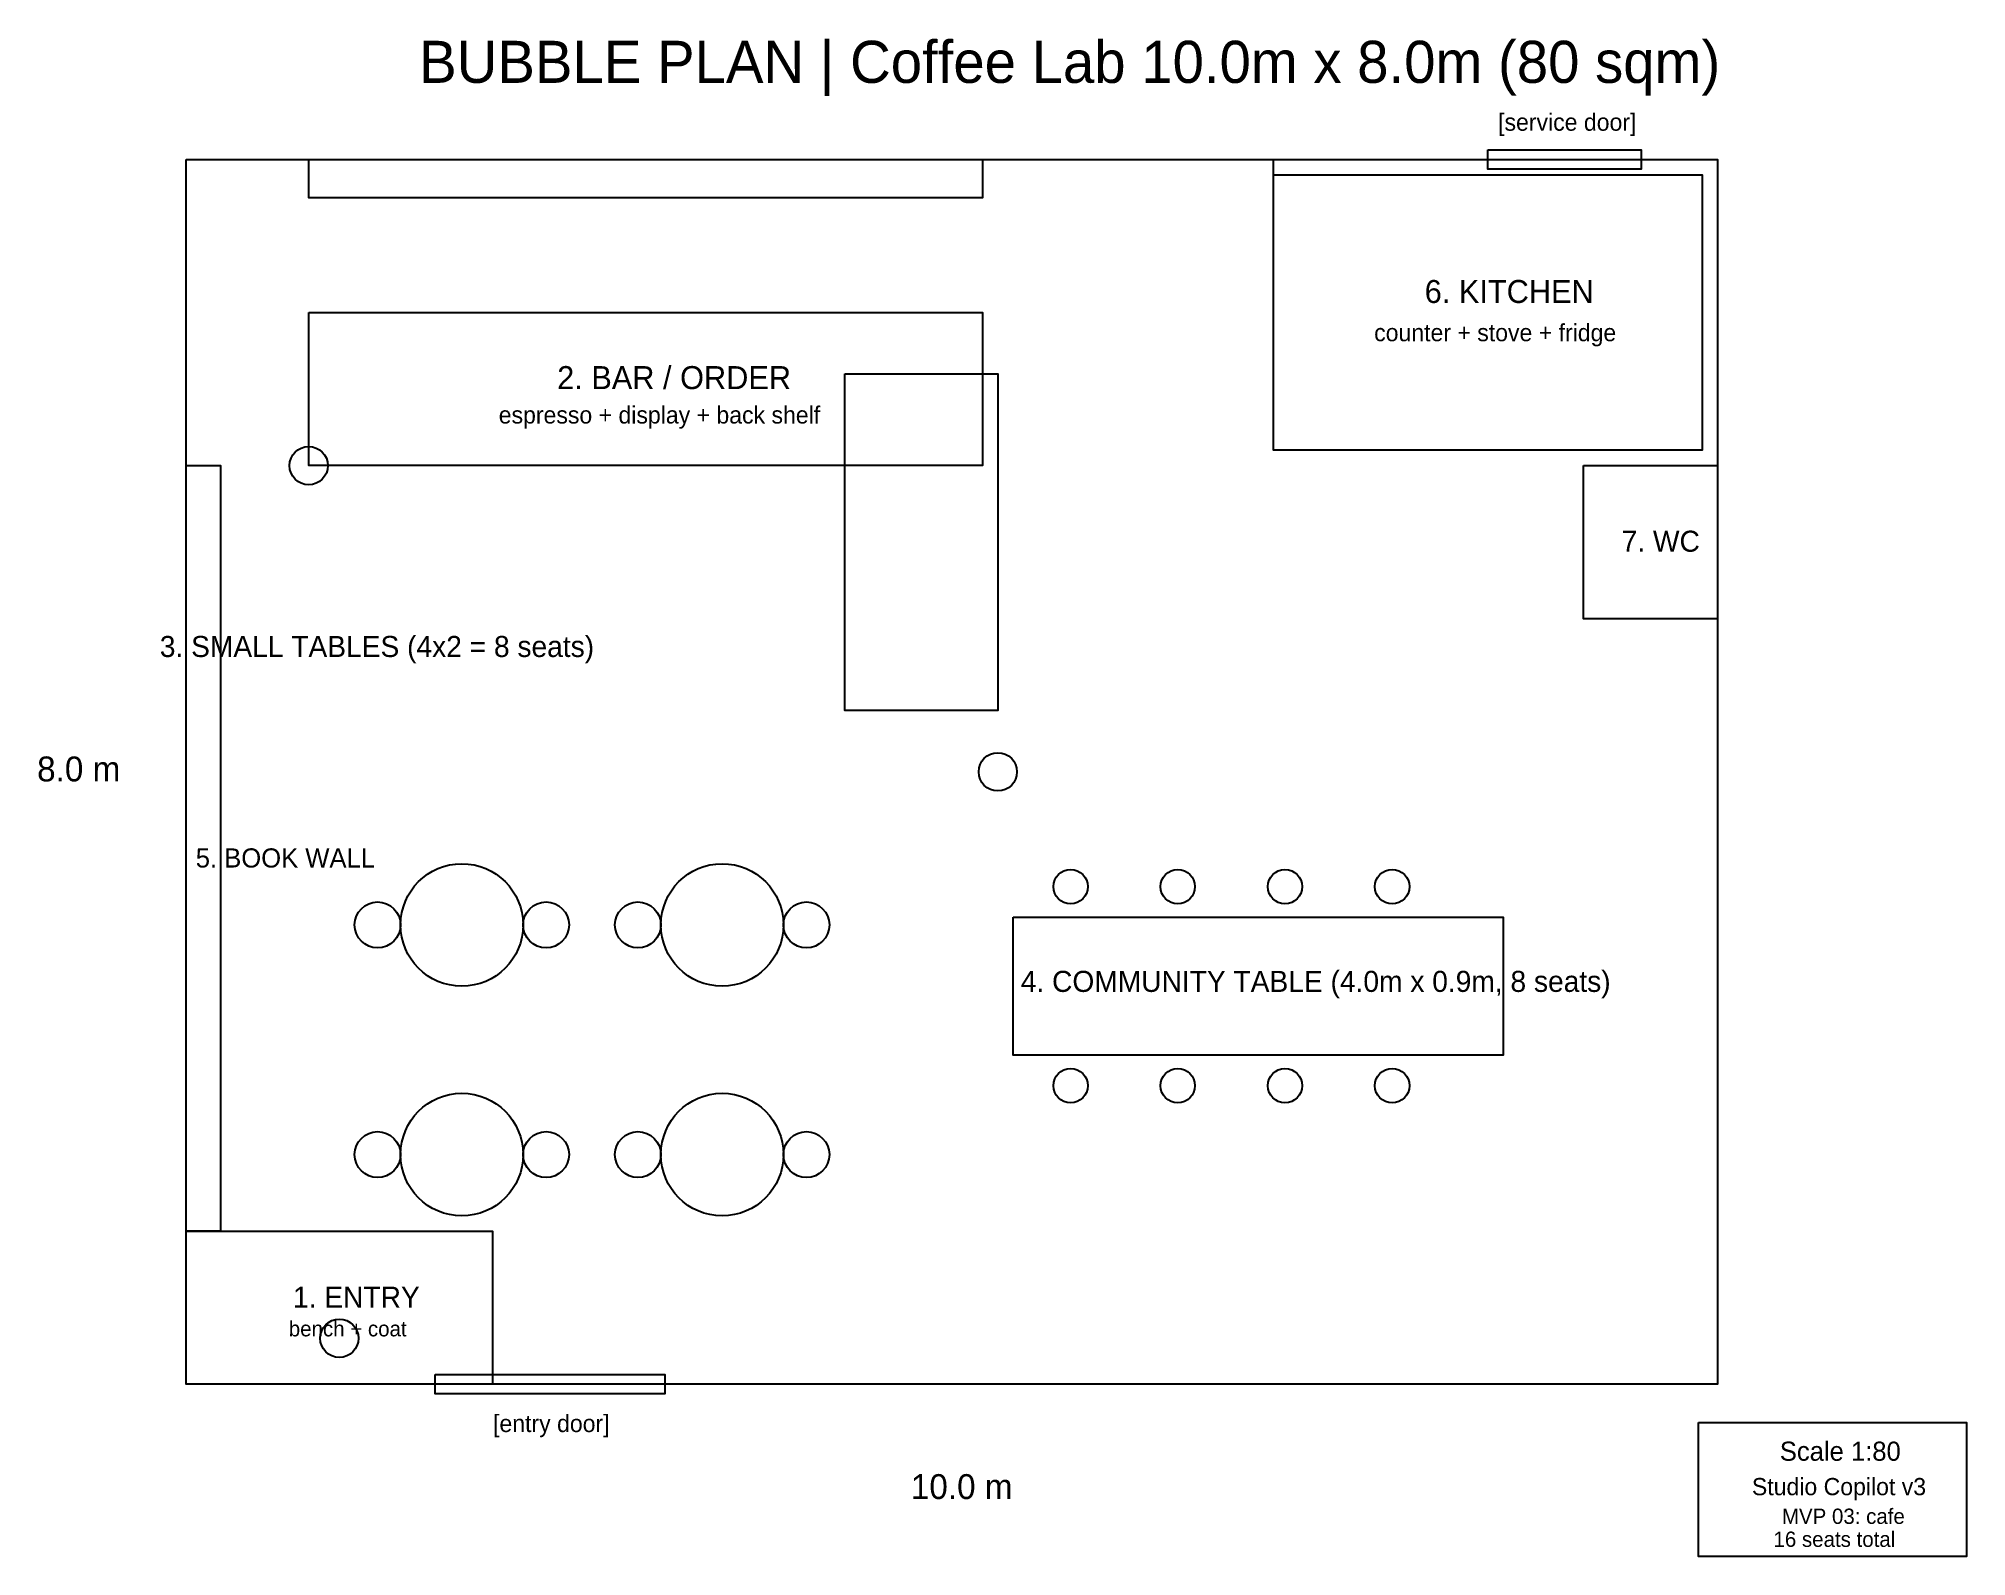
# Model space of a CAD drawing. Header units: metres. Extents: x 73 to 1080, y 10 to 803.
import ezdxf

# ---------------------------------------------------------------- set-up
doc = ezdxf.new("R2010")
doc.units = ezdxf.units.M
doc.layers.add('Layer 1', color=7, linetype='Continuous')

msp = doc.modelspace()

# ---------------------------------------------------------------- linework, layer by layer
at = {"layer": 'Layer 1'}
msp.add_line((718, 588), (718, 740), dxfattribs=at)
for points in [[(150, 740), (950, 740), (950, 100), (150, 100)], [(214, 740), (566, 740), (566, 720), (214, 720)], [(830, 745), (910, 745), (910, 735), (830, 735)], [(718, 732), (942, 732), (942, 588), (718, 588)], [(214, 660), (566, 660), (566, 580), (214, 580)], [(494, 628), (574, 628), (574, 452), (494, 452)], [(150, 580), (168, 580), (168, 180), (150, 180)], [(880, 580), (950, 580), (950, 500), (880, 500)], [(582, 344), (838, 344), (838, 272), (582, 272)], [(150, 180), (310, 180), (310, 100), (150, 100)], [(280, 105), (400, 105), (400, 95), (280, 95)], [(940, 80), (1080, 80), (1080, 10), (940, 10)]]:
    msp.add_lwpolyline(points, close=True, dxfattribs=at)
for centre, radius in [((214, 580), 10), ((574, 420), 10), ((294, 340), 32), ((430, 340), 32), ((612, 360), 9), ((668, 360), 9), ((724, 360), 9), ((780, 360), 9), ((250, 340), 12), ((338, 340), 12), ((386, 340), 12), ((474, 340), 12), ((612, 256), 9), ((668, 256), 9), ((724, 256), 9), ((780, 256), 9), ((294, 220), 32), ((430, 220), 32), ((250, 220), 12), ((338, 220), 12), ((386, 220), 12), ((474, 220), 12), ((230, 124), 10)]:
    msp.add_circle(centre, radius, dxfattribs=at)

# ---------------------------------------------------------------- texts
for s, height, p in [('BUBBLE PLAN | Coffee Lab 10.0m x 8.0m (80 sqm)', 22, (271.7, 780)), ('[service door]', 9, (835.35, 755)), ('6. KITCHEN', 12, (797, 665)), ('counter + stove + fridge', 9, (770.6, 645)), ('2. BAR / ORDER', 12, (343.8, 620)), ('espresso + display + back shelf', 9, (313.275, 602)), ('7. WC', 11, (899.875, 535)), ('3. SMALL TABLES (4x2 = 8 seats)', 11, (136.225, 480)), ('8.0 m', 13, (72.125, 415)), ('5. BOOK WALL', 10, (155, 370)), ('4. COMMUNITY TABLE (4.0m x 0.9m, 8 seats)', 11, (585.975, 305)), ('1. ENTRY', 11, (205.8, 140)), ('bench + coat', 8, (203.6, 125)), ('[entry door]', 9, (310.3, 75)), ('Scale 1:80', 10, (982.5, 60)), ('10.0 m', 13, (528.55, 40)), ('Studio Copilot v3', 9, (967.925, 42)), ('MVP 03: cafe', 8, (983.6, 27)), ('16 seats total', 8, (979.2, 15))]:
    msp.add_text(s, height=height, dxfattribs=at).set_placement(p)

doc.saveas('drawing.dxf')
